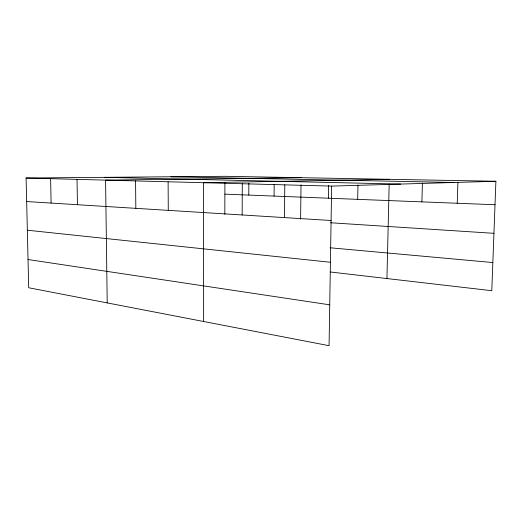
<?xml version="1.0" encoding="UTF-8"?>
<svg xmlns="http://www.w3.org/2000/svg" width="522" height="522" viewBox="0 0 522 522"><rect width="100%" height="100%" fill="white"/><g stroke="black" fill="none" stroke-linecap="round" stroke-linejoin="round"><path stroke-width="0.78" d="M224.825 214.314L224.897 182.798M242.149 214.966L242.293 183.737M248.785 195.091L248.85 183.124M274.083 196.083L274.18 184.286M284.464 217.602L284.797 184.86M300.607 219.24L301.018 184.99M328.442 198.21L328.645 185.408M495.9 181.264L331.653 186.1L329.069 345.694L28.703 287.759L26.1 178.015L224.91 176.305L495.9 181.264L491.783 290.702L330.498 272.008M357.687 199.352L357.968 185.088M386.933 278.552L389.171 184.038M421.893 201.87L422.415 183.176M457.226 203.254L457.911 182.191M389.281 179.314L203.56 182.713L203.639 321.5M301.109 177.702L105.568 180.123L107.212 302.904M170.883 176.775L454.655 182.478M104.433 177.343L400.602 184.07M26.1 178.015L331.653 186.1M224.871 194.151L495.019 204.735M26.661 201.551L331.092 220.499M330.485 222.757L493.942 233.321M330.08 247.78L492.84 262.546M27.34 230.215L330.419 262.272M28.031 259.525L329.728 304.835M50.614 178.668L51.11 203.071M77.028 179.366L77.458 204.715M135.57 180.912L135.831 208.35M168.117 181.773L168.267 210.366"/></g></svg>
